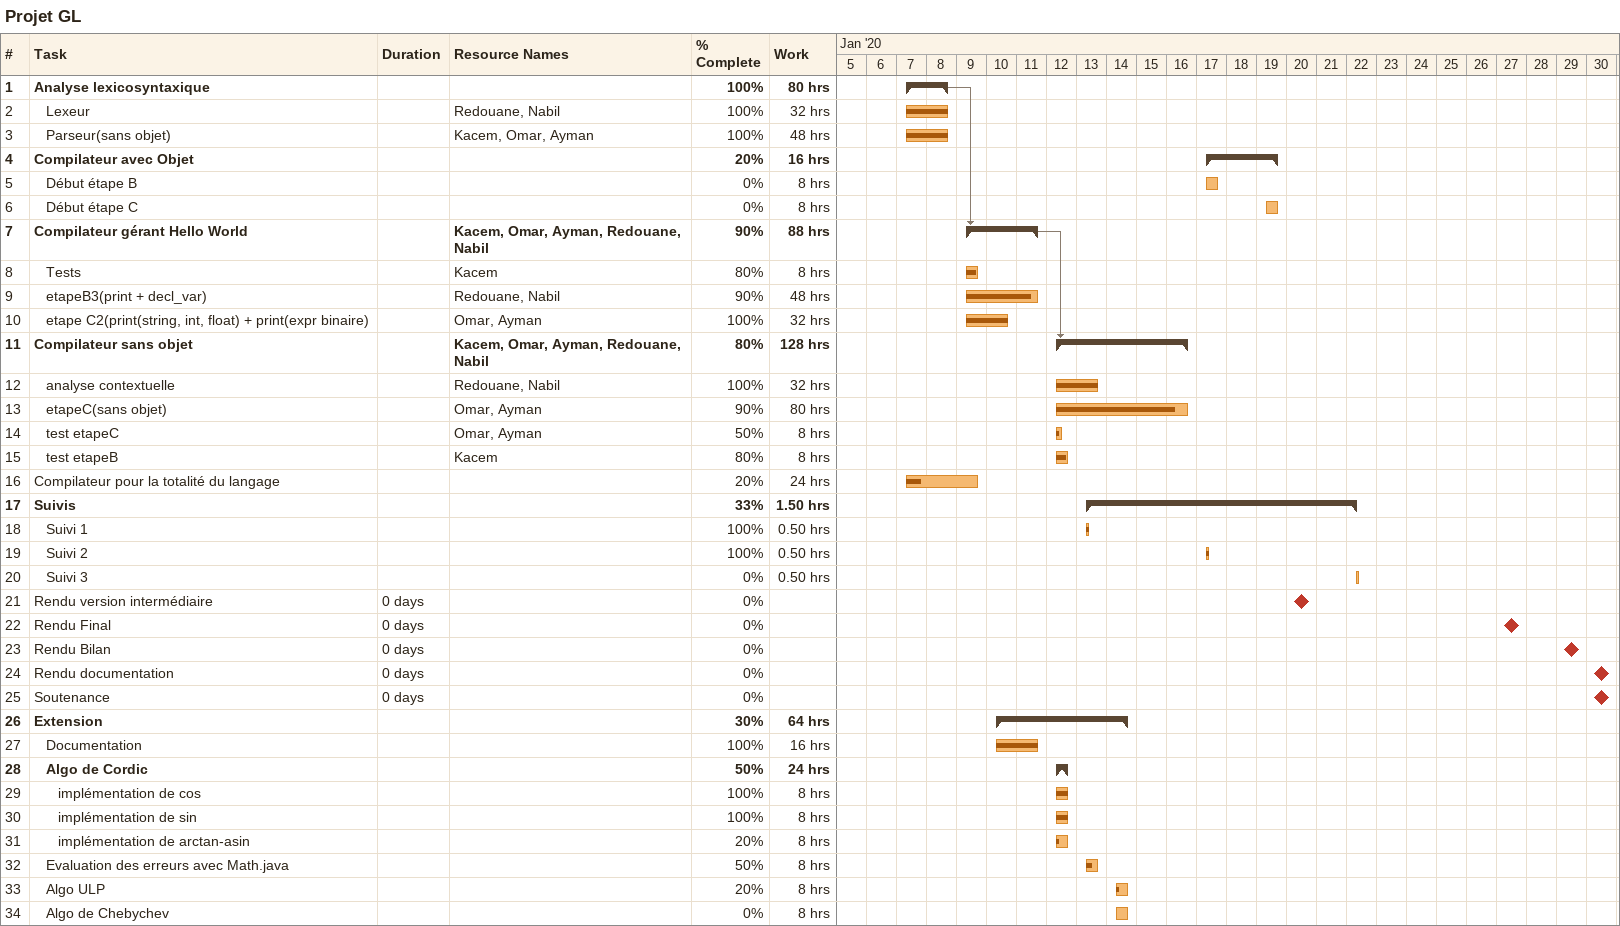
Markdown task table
Projet GL

| ID | Level | Task | Duration | Start | Finish | Predecessors | Resources | % complete | Work (h) |
|---|---|---|---|---|---|---|---|---|---|
| 1 | 1 | **Analyse lexicosyntaxique** |  | 2020-01-07 | 2020-01-08 |  |  | 100 | 80 |
| 2 | 2 | Lexeur |  | 2020-01-07 | 2020-01-08 |  | Redouane, Nabil | 100 | 32 |
| 3 | 2 | Parseur(sans objet) |  | 2020-01-07 | 2020-01-08 |  | Kacem, Omar, Ayman | 100 | 48 |
| 4 | 1 | **Compilateur avec Objet** |  | 2020-01-17 | 2020-01-19 |  |  | 20 | 16 |
| 5 | 2 | Début étape B |  | 2020-01-17 | 2020-01-17 |  |  | 0 | 8 |
| 6 | 2 | Début étape C |  | 2020-01-19 | 2020-01-19 |  |  | 0 | 8 |
| 7 | 1 | **Compilateur gérant Hello World** |  | 2020-01-09 | 2020-01-11 | 1 | Kacem, Omar, Ayman, Redouane, Nabil | 90 | 88 |
| 8 | 2 | Tests |  | 2020-01-09 | 2020-01-09 |  | Kacem | 80 | 8 |
| 9 | 2 | etapeB3(print + decl_var) |  | 2020-01-09 | 2020-01-11 |  | Redouane, Nabil | 90 | 48 |
| 10 | 2 | etape C2(print(string, int, float) + print(expr binaire) |  | 2020-01-09 | 2020-01-10 |  | Omar, Ayman | 100 | 32 |
| 11 | 1 | **Compilateur sans objet** |  | 2020-01-12 | 2020-01-16 | 7 | Kacem, Omar, Ayman, Redouane, Nabil | 80 | 128 |
| 12 | 2 | analyse contextuelle |  | 2020-01-12 | 2020-01-13 |  | Redouane, Nabil | 100 | 32 |
| 13 | 2 | etapeC(sans objet) |  | 2020-01-12 | 2020-01-16 |  | Omar, Ayman | 90 | 80 |
| 14 | 2 | test etapeC |  | 2020-01-12 | 2020-01-12 |  | Omar, Ayman | 50 | 8 |
| 15 | 2 | test etapeB |  | 2020-01-12 | 2020-01-12 |  | Kacem | 80 | 8 |
| 16 | 1 | Compilateur pour la totalité du langage |  | 2020-01-07 | 2020-01-09 |  |  | 20 | 24 |
| 17 | 1 | **Suivis** |  | 2020-01-13 | 2020-01-22 |  |  | 33 | 1.50 |
| 18 | 2 | Suivi 1 |  | 2020-01-13 | 2020-01-13 |  |  | 100 | 0.50 |
| 19 | 2 | Suivi 2 |  | 2020-01-17 | 2020-01-17 |  |  | 100 | 0.50 |
| 20 | 2 | Suivi 3 |  | 2020-01-22 | 2020-01-22 |  |  | 0 | 0.50 |
| 21 | 1 | Rendu version intermédiaire | 0d | 2020-01-20 | 2020-01-20 |  |  | 0 |  |
| 22 | 1 | Rendu Final | 0d | 2020-01-27 | 2020-01-27 |  |  | 0 |  |
| 23 | 1 | Rendu Bilan | 0d | 2020-01-29 | 2020-01-29 |  |  | 0 |  |
| 24 | 1 | Rendu documentation | 0d | 2020-01-30 | 2020-01-30 |  |  | 0 |  |
| 25 | 1 | Soutenance | 0d | 2020-01-30 | 2020-01-30 |  |  | 0 |  |
| 26 | 1 | **Extension** |  | 2020-01-10 | 2020-01-14 |  |  | 30 | 64 |
| 27 | 2 | Documentation |  | 2020-01-10 | 2020-01-11 |  |  | 100 | 16 |
| 28 | 2 | **Algo de Cordic** |  | 2020-01-12 | 2020-01-12 |  |  | 50 | 24 |
| 29 | 3 | implémentation de cos |  | 2020-01-12 | 2020-01-12 |  |  | 100 | 8 |
| 30 | 3 | implémentation de sin |  | 2020-01-12 | 2020-01-12 |  |  | 100 | 8 |
| 31 | 3 | implémentation de arctan-asin |  | 2020-01-12 | 2020-01-12 |  |  | 20 | 8 |
| 32 | 2 | Evaluation des erreurs avec Math.java |  | 2020-01-13 | 2020-01-13 |  |  | 50 | 8 |
| 33 | 2 | Algo ULP |  | 2020-01-14 | 2020-01-14 |  |  | 20 | 8 |
| 34 | 2 | Algo de Chebychev |  | 2020-01-14 | 2020-01-14 |  |  | 0 | 8 |
